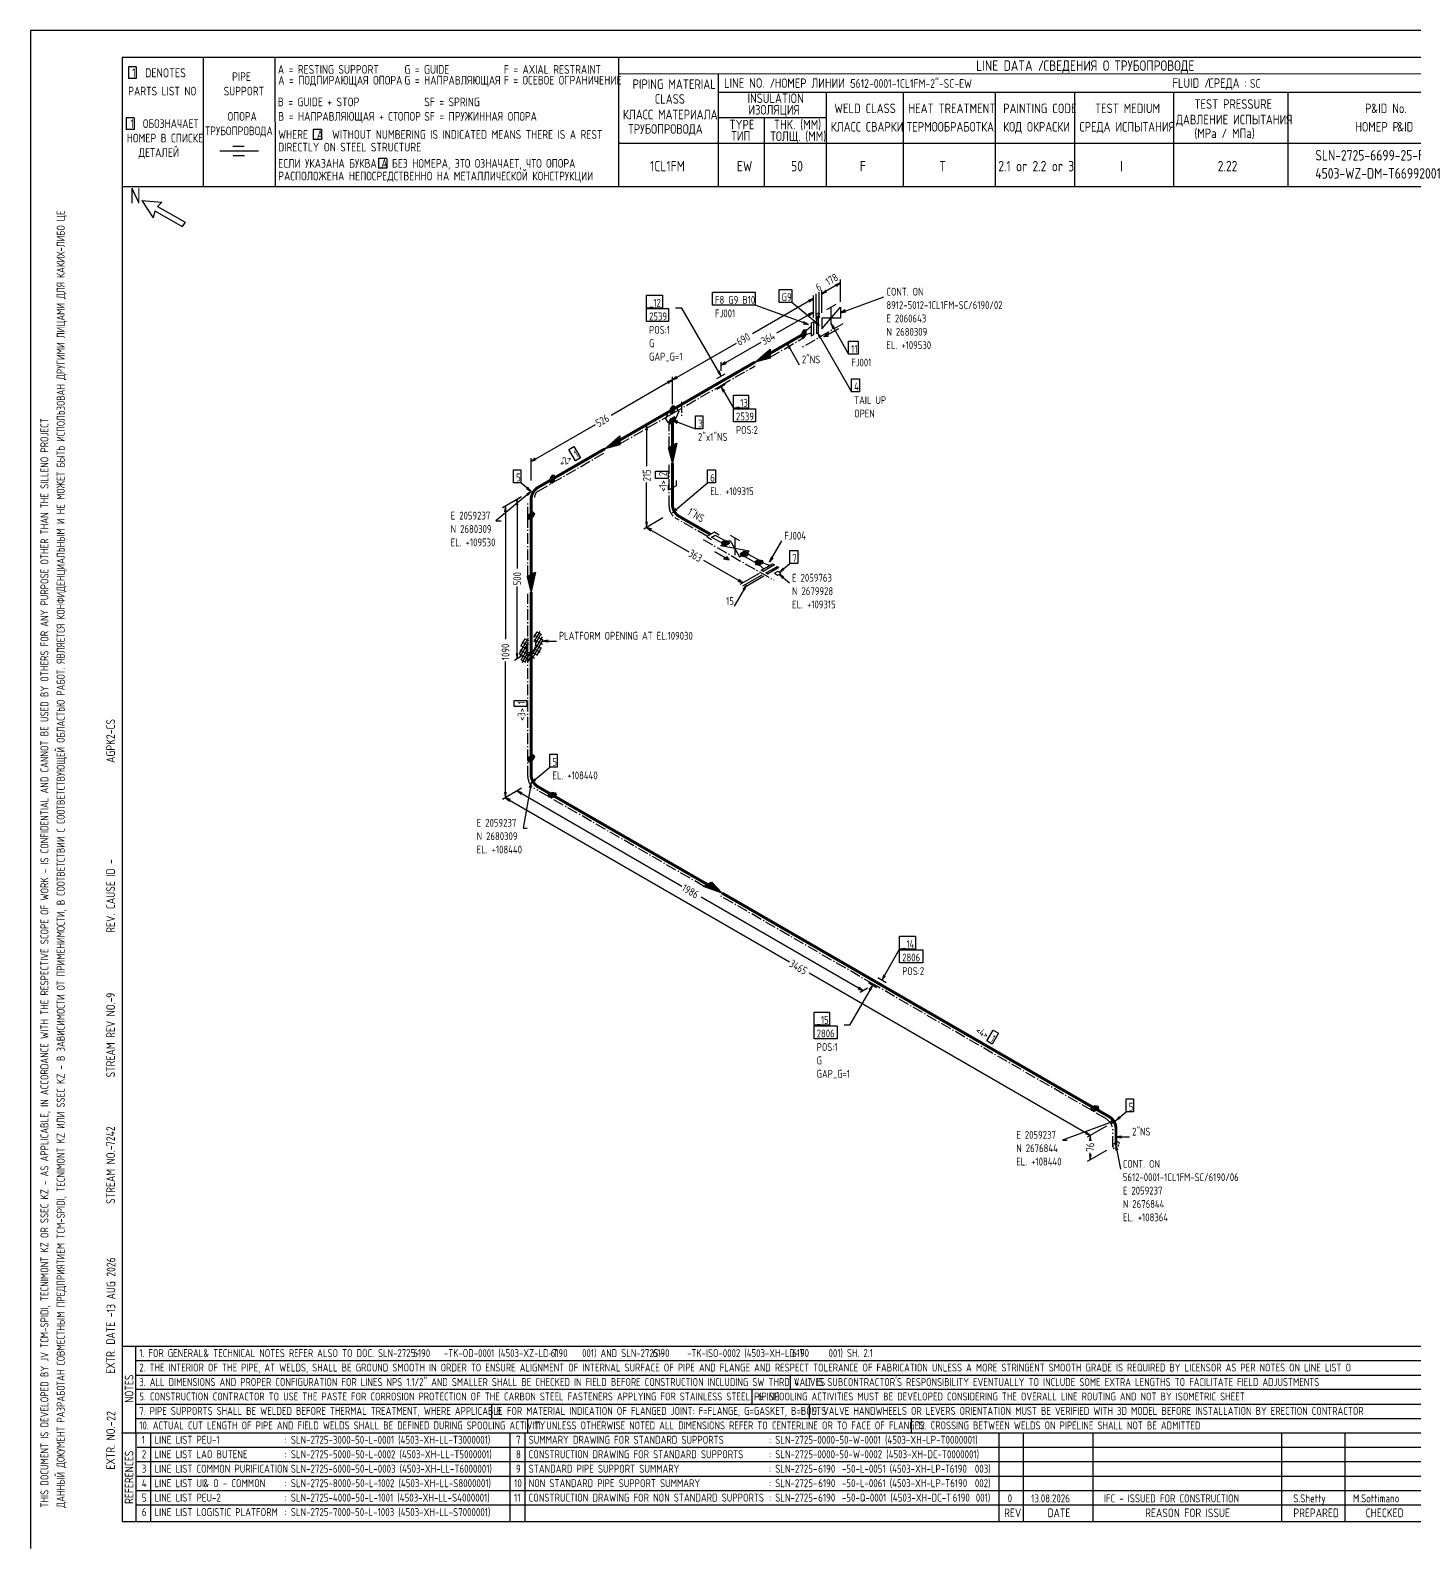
# Model space of a CAD drawing. Extents: x -1005 to 594, y -998 to 420.
# Drawn here: x 0 to 382.9, y 0 to 420 of the extents above; entities that cross this region are included whole.
import ezdxf

# ---------------------------------------------------------------- set-up
doc = ezdxf.new("R2010")
doc.units = 0
doc.linetypes.add('GT100', pattern=[0.8, 0.533333, -0.266667])
doc.linetypes.add('GT111', pattern=[4.5, 3, -0.6, 0.3, -0.6])
doc.styles.add('TTFN17', font='GOST type A')

msp = doc.modelspace()

# ---------------------------------------------------------------- linework, layer by layer
at = {"layer": 'GT_1', "flags": 128}
for points in [[(0, 420), (0, 0)], [(594, 420), (0, 420)], [(589.1, 412.5), (25.4, 412.5)], [(25.4, 412.5), (25.4, 7.5)], [(47.8, 412.5), (47.8, 376.7)], [(67.6, 412.5), (67.7, 376.7)], [(162.7, 412.5), (162.7, 376.7)], [(29.3, 409.9), (27.1, 409.9)], [(27.1, 409.9), (27.1, 406.7)], [(29.3, 409.9), (29.3, 406.7)], [(589.1, 408), (162.7, 407.9)], [(190.3, 407.8), (190.3, 376.7)], [(29.3, 406.7), (27.1, 406.7)], [(190.3, 402.9), (402.7, 402.9)], [(220.1, 402.9), (220.1, 376.7)], [(241.4, 402.9), (241.4, 376.8)], [(266.9, 402.9), (266.9, 376.7)], [(288.8, 402.9), (288.8, 376.7)], [(316.2, 402.9), (316.2, 376.7)], [(347.8, 402.9), (347.8, 376.8)], [(28.7, 395.8), (26.5, 395.8)], [(26.5, 395.8), (26.5, 392.6)], [(28.7, 395.8), (28.7, 392.6)], [(219.9, 395.8), (190.3, 395.8)], [(203, 395.8), (203, 376.7)], [(28.7, 392.6), (26.5, 392.6)], [(80.5, 392.6), (78.2, 392.6)], [(78.2, 392.6), (78.2, 389.8)], [(80.5, 392.6), (80.5, 389.8)], [(63.1, 386.6), (52.4, 386.6)], [(59.1, 387.9), (56, 387.9)], [(80.5, 389.8), (78.2, 389.8)], [(230.2, 388.7), (162.7, 388.7)], [(402.7, 388.7), (226.9, 388.7)], [(59.2, 385.3), (56.1, 385.3)], [(98.6, 384.6), (96.3, 384.6)], [(96.3, 384.6), (96.3, 381.9)], [(98.6, 384.6), (98.6, 381.9)], [(98.6, 381.9), (96.3, 381.9)], [(402.7, 376.7), (25.4, 376.7)], [(30.8, 372.9), (34, 368.1)], [(30.8, 372.9), (36.4, 372.5)], [(34.4, 370.1), (34, 368.1)], [(34.4, 370.1), (42, 365.7)], [(36.4, 372.5), (35.2, 371.3)], [(35.2, 371.3), (42.8, 366.9)], [(42.8, 366.9), (42, 365.7)], [(224.1, 350.15), (219.9, 347.75)], [(222.975, 349.175), (224.1, 350.15), (222.675, 349.625)], [(224.1, 344.9), (224.1, 351.05)], [(170.475, 346.775), (174.825, 346.775), (174.825, 343.175), (170.475, 343.175), (170.475, 346.775)], [(188.7, 347.6), (200.475, 347.6), (200.475, 344), (188.7, 344), (188.7, 347.6)], [(216.6, 345.8), (199.725, 336.05)], [(207.15, 348.35), (210.675, 348.35), (210.675, 344.75), (207.15, 344.75), (207.15, 348.35)], [(218.175, 338.45), (210.675, 344.75)], [(215.475, 344.825), (216.6, 345.8), (215.175, 345.275)], [(216.6, 340.55), (216.6, 346.7)], [(217.35, 341), (217.35, 347.15)], [(218.175, 341.45), (218.175, 347.6)], [(220.05, 348.125), (218.925, 347.15), (220.35, 347.675)], [(218.925, 341.9), (218.925, 348.05)], [(218.925, 347.15), (219.9, 347.75)], [(224.1, 341.9), (236.1, 346.25)], [(170.475, 343.025), (176.55, 343.025), (176.55, 339.425), (170.475, 339.425), (170.475, 343.025)], [(191.1, 324.35), (180.225, 343.175), (178.425, 343.175)], [(215.25, 338.6), (200.475, 344)], [(216.6, 342.05), (206.4, 336.2)], [(215.475, 341.075), (216.6, 342.05), (215.175, 341.525)], [(216.6, 340.55), (216.6, 342.95)], [(217.8, 340.925), (217.5, 340.85), (217.35, 340.85), (217.35, 341.075), (217.35, 341.3), (217.5, 341.525), (217.8, 341.675), (218.025, 341.825), (218.175, 341.75), (218.175, 341.525), (218.175, 341.375), (218.025, 341.15), (217.8, 340.925)], [(217.8, 340.175), (217.5, 340.025), (217.5, 336.125), (218.025, 336.425), (218.025, 340.325), (217.8, 340.175), (217.5, 340.1), (217.35, 340.1), (217.35, 340.325), (217.35, 340.475), (217.5, 340.7), (217.8, 340.925), (218.025, 341), (218.175, 340.925), (218.175, 340.85), (218.175, 340.55), (218.025, 340.4), (217.8, 340.175), (217.8, 340.925)], [(217.35, 340.1), (218.175, 340.925)], [(218.175, 340.85), (217.35, 340.325)], [(217.35, 340.475), (218.175, 340.55)], [(218.025, 341), (217.5, 340.1)], [(218.025, 340.4), (217.5, 340.7)], [(224.1, 341.9), (224.1, 340.4), (218.925, 340.4), (218.925, 337.4), (224.1, 343.4), (224.1, 341.9)], [(222.825, 344.15), (220.2, 342.65)], [(221.475, 338.6), (221.475, 343.4)], [(225.375, 342.65), (224.1, 341.9), (225.6, 342.125)], [(213.375, 335.075), (213.975, 334.925), (214.575, 335.75), (214.575, 337.025), (213.975, 337.175), (213.375, 336.35), (213.375, 335.075)], [(213.375, 336.2), (214.575, 336.2)], [(213.375, 336), (214.575, 336)], [(213.411, 336.4), (214.575, 336.4)], [(213.557, 336.6), (214.575, 336.6)], [(213.702, 336.8), (214.575, 336.8)], [(213.75, 338.825), (215.25, 338.6), (213.975, 339.35)], [(213.848, 337), (214.575, 337)], [(216.075, 336.275), (213.975, 335.675), (213.975, 336.425), (216.075, 338.3)], [(216.6, 337.55), (216.6, 335.75), (216.075, 335.45), (216.075, 339.05), (216.6, 339.35), (216.6, 337.55)], [(216.9, 339.2), (218.175, 338.45), (217.2, 339.575)], [(218.775, 335.15), (217.8, 336.275), (218.325, 334.85)], [(217.8, 336.275), (227.175, 320)], [(223.5, 337.475), (219.525, 335.225), (220.575, 336.35), (220.575, 335.3), (219.525, 335.225), (223.5, 337.475)], [(222.45, 337.775), (221.475, 338.9), (222, 337.475)], [(221.475, 338.9), (226.35, 330.425)], [(177.6, 323.3), (195.3, 333.5)], [(191.1, 327.35), (202.125, 333.725)], [(204.6, 330.65), (204.6, 329.3), (200.475, 328.25), (204.6, 331.85), (204.6, 329.45), (200.85, 328.475), (204.6, 331.775), (204.6, 329.675), (201.3, 328.7), (204.6, 331.55), (204.6, 329.825), (201.675, 329), (204.6, 331.4), (204.6, 329.975), (202.05, 329.15), (204.6, 331.25), (204.6, 330.125), (202.5, 329.45), (204.6, 331.1), (204.6, 330.35), (202.8, 329.6), (204.6, 330.875), (204.6, 330.5), (203.25, 329.9), (204.6, 330.725), (204.6, 330.65), (200.475, 328.25)], [(210.3, 332.225), (209.325, 333.35), (209.85, 331.925)], [(209.325, 333.35), (212.7, 327.5)], [(213.375, 335.8), (214.575, 335.8)], [(213.375, 335.6), (214.466, 335.6)], [(213.375, 335.4), (214.32, 335.4)], [(213.375, 335.2), (214.175, 335.2)], [(226.35, 334.025), (228.975, 334.025), (228.975, 330.425), (226.35, 330.425), (226.35, 334.025)], [(192.225, 328.325), (191.1, 327.35), (192.525, 327.875)], [(191.1, 325.85), (191.1, 328.25)], [(178.725, 324.275), (177.6, 323.3), (179.025, 323.825)], [(177.6, 318.05), (177.6, 324.2)], [(177.6, 316.55), (177.6, 324.2)], [(189.9, 323.675), (192.225, 325.025)], [(189.9, 323.675), (192.225, 325.025)], [(190.125, 325.475), (191.1, 324.35), (190.575, 325.775)], [(227.175, 323.6), (229.35, 323.6), (229.35, 320), (227.175, 320), (227.175, 323.6)], [(177.6, 323.3), (160.65, 313.475)], [(176.475, 322.325), (177.6, 323.3), (176.175, 322.775)], [(192.225, 322.025), (189.9, 320.675)], [(192.225, 322.025), (189.9, 320.675)], [(192.075, 320.225), (191.1, 321.35), (191.625, 319.925)], [(191.1, 321.35), (194.475, 315.5)], [(177.6, 315.05), (178.575, 315.65), (179.4, 314.6), (178.575, 312.725), (176.475, 311.45), (175.8, 312.5), (176.475, 314.45), (177.6, 315.05)], [(177, 314.075), (177.6, 313.925), (178.2, 314.75), (178.2, 316.025), (177.6, 316.175), (177, 315.35), (177, 314.075)], [(177, 315.2), (178.2, 315.2)], [(177, 315), (178.2, 315)], [(177.036, 315.4), (178.2, 315.4)], [(177.182, 315.6), (178.2, 315.6)], [(177.327, 315.8), (178.2, 315.8)], [(177.473, 316), (178.2, 316)], [(194.475, 319.1), (198.675, 319.1), (198.675, 315.5), (194.475, 315.5), (194.475, 319.1)], [(194.475, 315.35), (200.55, 315.35), (200.55, 311.75), (194.475, 311.75), (194.475, 315.35)], [(138.525, 300.725), (156.3, 311)], [(174.975, 313.55), (169.65, 310.475)], [(170.7, 309.425), (170.475, 310.925), (170.25, 309.425)], [(170.475, 310.925), (170.475, 299.45)], [(178.2, 311.825), (178.575, 312.65), (178.2, 313.1), (177, 312.425), (176.625, 311.6), (177, 311.15), (178.2, 311.825)], [(176.625, 311.6), (177.8, 311.6)], [(176.716, 311.8), (178.156, 311.8)], [(176.792, 311.4), (177.444, 311.4)], [(176.807, 312), (178.28, 312)], [(176.898, 312.2), (178.37, 312.2)], [(176.989, 312.4), (178.461, 312.4)], [(177, 314.8), (178.2, 314.8)], [(177, 314.6), (178.091, 314.6)], [(177, 314.4), (177.945, 314.4)], [(177, 314.2), (177.8, 314.2)], [(177.311, 312.6), (178.552, 312.6)], [(179.1, 311.9), (177.6, 312.125), (178.875, 311.375)], [(177.6, 312.125), (183.975, 309.8)], [(177.667, 312.8), (178.45, 312.8)], [(183.975, 313.4), (186, 313.4), (186, 309.8), (183.975, 309.8), (183.975, 313.4)], [(163.05, 306.65), (163.05, 305.3), (158.925, 304.25), (163.05, 307.85), (163.05, 305.45), (159.3, 304.475), (163.05, 307.775), (163.05, 305.675), (159.75, 304.7), (163.05, 307.55), (163.05, 305.825), (160.125, 305), (163.05, 307.4), (163.05, 305.975), (160.5, 305.15), (163.05, 307.25), (163.05, 306.125), (160.95, 305.45), (163.05, 307.1), (163.05, 306.35), (161.25, 305.6), (163.05, 306.875), (163.05, 306.5), (161.7, 305.9), (163.05, 306.725), (163.05, 306.65), (158.925, 304.25)], [(148.95, 304.025), (150.375, 304.85), (152.175, 301.775), (150.75, 300.95), (148.95, 304.025)], [(177.6, 305.15), (178.8, 305.825), (177.6, 300.35), (176.55, 304.55), (178.65, 305.75), (177.6, 300.8), (176.625, 304.625), (178.5, 305.675), (177.6, 301.325), (176.775, 304.7), (178.35, 305.6), (177.6, 301.775), (176.925, 304.775), (178.2, 305.45), (177.6, 302.225), (177.075, 304.85), (178.05, 305.375), (177.6, 302.675), (177.225, 304.925), (177.9, 305.3), (177.6, 303.125), (177.375, 305), (177.75, 305.225), (177.6, 303.575), (177.525, 305.075), (177.6, 305.15), (177.6, 300.35)], [(133.65, 298.475), (135.675, 298.475), (135.675, 294.875), (133.65, 294.875), (133.65, 298.475)], [(139.65, 301.7), (138.525, 300.725), (139.95, 301.25)], [(138.525, 295.475), (138.525, 301.625)], [(187.35, 298.4), (189.525, 298.4), (189.525, 294.8), (187.35, 294.8), (187.35, 298.4)], [(138.525, 292.475), (135.675, 294.875)], [(143.775, 294.875), (144.375, 294.725), (144.975, 295.55), (144.975, 296.825), (144.375, 296.975), (143.775, 296.15), (143.775, 294.875)], [(143.775, 296), (144.975, 296)], [(143.775, 295.8), (144.975, 295.8)], [(143.775, 295.6), (144.975, 295.6)], [(143.775, 295.4), (144.866, 295.4)], [(143.775, 295.2), (144.72, 295.2)], [(143.775, 295), (144.575, 295)], [(143.811, 296.2), (144.975, 296.2)], [(143.957, 296.4), (144.975, 296.4)], [(144.102, 296.6), (144.975, 296.6)], [(144.248, 296.8), (144.975, 296.8)], [(170.475, 282.5), (170.475, 294.95)], [(172.875, 296), (172.875, 298.1), (176.4, 298.1), (176.4, 296), (172.875, 296)], [(178.65, 295.475), (178.65, 293.975), (176.55, 292.775), (176.55, 294.275)], [(177.6, 286.625), (187.35, 294.8)], [(138.525, 292.475), (128.775, 284.3), (130.2, 284.3)], [(135.9, 290.975), (130.575, 287.9)], [(135.9, 290.975), (133.875, 289.775)], [(134.85, 288.725), (134.625, 290.225), (134.4, 288.725)], [(134.625, 290.225), (134.625, 271.175)], [(137.25, 293.225), (138.525, 292.475), (137.55, 293.6)], [(137.55, 291.35), (138.525, 292.475), (137.25, 291.725)], [(131.625, 286.85), (131.4, 288.35), (131.175, 286.85)], [(131.4, 288.35), (131.4, 251.6)], [(139.125, 285.425), (139.5, 286.25), (139.125, 286.7), (137.925, 286.025), (137.55, 285.2), (137.925, 284.75), (139.125, 285.425)], [(137.732, 285.6), (139.205, 285.6)], [(137.823, 285.8), (139.295, 285.8)], [(137.914, 286), (139.386, 286)], [(138.236, 286.2), (139.477, 286.2)], [(138.592, 286.4), (139.375, 286.4)], [(178.575, 287.75), (177.6, 286.625), (178.875, 287.375)], [(137.55, 285.2), (138.725, 285.2)], [(137.641, 285.4), (139.081, 285.4)], [(137.717, 285), (138.369, 285)], [(174.975, 285.125), (169.65, 282.05)], [(174.975, 285.125), (169.65, 282.05)], [(170.25, 284), (170.475, 282.5), (170.7, 284)], [(171.9, 281.975), (170.475, 282.5), (171.6, 281.525)], [(170.475, 282.5), (182.1, 275.75)], [(190.5, 280.4), (189.225, 281.15), (187.125, 279.95), (188.4, 279.2)], [(188.925, 280.1), (189.45, 280.4), (192.075, 278.9), (191.025, 278.3), (188.4, 279.8), (188.925, 280.1)], [(192.3, 278.15), (193.575, 278.9), (196.2, 274.4), (198.825, 275.9), (191.025, 277.4), (192.3, 278.15)], [(193.425, 278.15), (193.275, 278.675), (192.3, 278.825), (191.175, 278.15), (191.325, 277.625), (192.3, 277.475), (193.425, 278.15)], [(191.218, 278), (193.175, 278)], [(191.258, 278.2), (193.411, 278.2)], [(191.275, 277.8), (192.842, 277.8)], [(191.488, 277.6), (192.508, 277.6)], [(191.592, 278.4), (193.354, 278.4)], [(191.925, 278.6), (193.296, 278.6)], [(193.575, 280.4), (196.2, 278.9)], [(194.925, 274.85), (194.925, 279.65)], [(204.45, 272.9), (207.825, 278.75)], [(197.1, 267.125), (186.3, 273.35)], [(189.375, 275.75), (193.275, 273.5), (192.75, 274.325), (191.775, 273.8), (193.275, 273.5), (189.375, 275.75)], [(198.6, 275.15), (198.45, 275.675), (197.475, 275.825), (196.35, 275.15), (196.5, 274.625), (197.475, 274.475), (198.6, 275.15)], [(196.393, 275), (198.35, 275)], [(196.433, 275.2), (198.586, 275.2)], [(196.45, 274.8), (198.017, 274.8)], [(196.663, 274.6), (197.683, 274.6)], [(196.767, 275.4), (198.529, 275.4)], [(197.1, 275.6), (198.471, 275.6)], [(198.225, 274.7), (198.75, 275), (201.375, 273.5), (200.325, 272.9), (197.7, 274.4), (198.225, 274.7)], [(202.725, 272.75), (202.575, 273.275), (201.6, 273.425), (200.475, 272.75), (200.625, 272.225), (201.6, 272.075), (202.725, 272.75)], [(200.892, 273), (202.654, 273)], [(201.225, 273.2), (202.596, 273.2)], [(204.975, 274.325), (204.45, 272.9), (205.425, 274.025)], [(210.075, 276.125), (212.25, 276.125), (212.25, 272.525), (210.075, 272.525), (210.075, 276.125)], [(138.525, 269.45), (139.725, 270.125), (138.525, 264.65), (137.475, 268.85), (139.575, 270.05), (138.525, 265.1), (137.55, 268.925), (139.425, 269.975), (138.525, 265.625), (137.7, 269), (139.275, 269.9), (138.525, 266.075), (137.85, 269.075), (139.125, 269.75), (138.525, 266.525), (138, 269.15), (138.975, 269.675), (138.525, 266.975), (138.15, 269.225), (138.825, 269.6), (138.525, 267.425), (138.3, 269.3), (138.675, 269.525), (138.525, 267.875), (138.45, 269.375), (138.525, 269.45), (138.525, 264.65)], [(201.6, 269.75), (196.275, 266.675)], [(202.35, 269.3), (197.025, 266.225)], [(202.875, 269), (197.55, 265.925)], [(200.518, 272.6), (202.475, 272.6)], [(200.558, 272.8), (202.711, 272.8)], [(200.575, 272.4), (202.142, 272.4)], [(200.788, 272.2), (201.808, 272.2)], [(204.525, 272), (201.9, 272.9), (201.225, 272.525), (202.8, 271.025)], [(203.7, 271.55), (205.275, 272.45), (205.8, 272.15), (202.725, 270.35), (202.125, 270.65), (203.7, 271.55)], [(204.975, 270.8), (206.55, 271.7), (207.075, 271.4), (203.925, 269.6), (203.4, 269.9), (204.975, 270.8)], [(206.775, 270.35), (205.8, 269.825), (206.7, 269.3), (207.675, 269.825), (206.775, 270.35)], [(208.425, 268.775), (207.15, 269.525), (208.125, 268.4)], [(207.15, 269.525), (210, 267.125)], [(207.225, 270.125), (210.075, 272.525)], [(208.2, 271.25), (207.225, 270.125), (208.5, 270.875)], [(134.625, 246.125), (134.625, 266.15)], [(198.075, 266.525), (194.7, 260.675)], [(195.675, 267.65), (197.1, 267.125), (195.975, 268.1)], [(197.55, 265.1), (198.075, 266.525), (197.1, 265.4)], [(137.625, 245.3), (141.675, 252.275)], [(139.275, 252.05), (140.175, 253.625)], [(139.275, 252.8), (141.75, 251.375)], [(139.425, 251), (141, 253.7)], [(139.8, 250.475), (141.225, 252.95)], [(140.1, 253.625), (141.375, 252.875)], [(135.3, 247.625), (137.775, 251.9)], [(135.375, 246.575), (137.775, 250.625)], [(135.375, 248.675), (139.425, 246.35)], [(135.675, 249.65), (136.875, 251.75)], [(135.75, 249.725), (137.25, 248.9)], [(135.75, 245.9), (137.25, 248.45)], [(136.05, 250.85), (137.625, 249.95)], [(136.05, 245.15), (137.625, 247.85)], [(136.875, 251.675), (137.775, 251.225)], [(139.275, 251.075), (139.275, 251.075), (139.575, 250.925), (139.725, 250.55), (139.725, 250.1), (139.725, 249.65), (139.575, 249.2), (139.275, 248.6), (138.9, 248.225), (138.525, 247.925), (138.075, 247.775), (137.775, 247.775), (137.4, 248), (137.325, 248.3), (137.25, 248.675), (137.25, 249.125), (137.4, 249.65), (137.775, 250.25)], [(138.525, 245.675), (141.75, 251.3)], [(138.675, 248), (140.175, 247.25)], [(139.275, 251.525), (141.675, 250.175)], [(139.425, 248.9), (141, 248)], [(139.8, 250.025), (141.225, 249.125)], [(140.1, 247.025), (141.375, 249.275)], [(143.25, 251.3), (141.75, 251.075), (143.25, 250.85)], [(141.75, 251.075), (145.5, 251.075)], [(131.4, 207.725), (131.4, 245.45)], [(135.9, 246.875), (133.875, 245.675)], [(134.4, 247.625), (134.625, 246.125), (134.85, 247.625)], [(135.3, 247.55), (138.45, 245.675)], [(135.675, 245.975), (136.95, 245.225)], [(136.875, 245.3), (138.3, 247.775)], [(133.8, 232.925), (133.8, 234.575), (137.325, 234.575), (137.325, 232.925), (133.8, 232.925)], [(139.125, 218.3), (139.5, 219.125), (139.125, 219.575), (137.925, 218.9), (137.55, 218.075), (137.925, 217.625), (139.125, 218.3)], [(137.698, 218.4), (139.17, 218.4)], [(137.789, 218.6), (139.261, 218.6)], [(137.88, 218.8), (139.352, 218.8)], [(138.103, 219), (139.443, 219)], [(138.458, 219.2), (139.438, 219.2)], [(143.7, 219.8), (145.725, 219.8), (145.725, 216.2), (143.7, 216.2), (143.7, 219.8)], [(137.607, 218.2), (138.947, 218.2)], [(137.613, 218), (138.592, 218)], [(138.525, 211.85), (143.7, 216.2)], [(135.9, 210.35), (130.575, 207.275)], [(135.9, 210.35), (130.575, 207.275)], [(135.9, 210.35), (133.875, 209.15)], [(138.525, 211.85), (136.275, 199.325), (137.4, 199.325)], [(138.525, 210.35), (138.525, 211.85), (138, 210.425)], [(139.5, 212.975), (138.525, 211.85), (139.8, 212.6)], [(131.175, 209.225), (131.4, 207.725), (131.625, 209.225)], [(132.825, 207.2), (131.4, 207.725), (132.525, 206.75)], [(131.4, 207.725), (210, 162.35)], [(136.05, 209.075), (134.625, 209.6), (135.75, 208.625)], [(134.625, 209.6), (180.225, 183.275)], [(145.5, 208.475), (145.35, 209), (144.375, 209.15), (143.25, 208.475), (143.4, 207.95), (144.375, 207.8), (145.5, 208.475)], [(143.271, 208.4), (145.375, 208.4)], [(143.329, 208.2), (145.042, 208.2)], [(143.386, 208), (144.708, 208)], [(143.458, 208.6), (145.464, 208.6)], [(143.792, 208.8), (145.407, 208.8)], [(144.125, 209), (145.35, 209)], [(187.275, 183.725), (188.475, 184.4), (191.4, 181.325), (186.225, 183.125), (188.325, 184.325), (191.025, 181.55), (186.3, 183.2), (188.175, 184.25), (190.575, 181.775), (186.45, 183.275), (188.025, 184.175), (190.2, 182.075), (186.6, 183.35), (187.875, 184.025), (189.825, 182.225), (186.75, 183.425), (187.725, 183.95), (189.375, 182.525), (186.9, 183.5), (187.575, 183.875), (189.075, 182.675), (187.05, 183.575), (187.425, 183.8), (188.625, 182.975), (187.2, 183.65), (187.275, 183.725), (191.4, 181.325)], [(230.325, 154.325), (185.55, 180.2)], [(240.45, 169.4), (244.8, 169.4), (244.8, 165.8), (240.45, 165.8), (240.45, 169.4)], [(235.575, 157.325), (240.45, 165.8)], [(240.45, 165.65), (246.825, 165.65), (246.825, 162.05), (240.45, 162.05), (240.45, 165.65)], [(293.175, 114.275), (215.4, 159.2)], [(232.95, 155.825), (226.575, 144.8), (225.075, 144.8)], [(234.075, 155.15), (231.825, 156.5)], [(234.075, 155.15), (231.825, 156.5)], [(232.425, 154.4), (232.95, 155.825), (231.975, 154.7)], [(234.45, 158), (236.7, 156.65)], [(234.45, 158), (236.7, 156.65)], [(236.1, 158.75), (235.575, 157.325), (236.55, 158.45)], [(228.9, 154.85), (230.325, 154.325), (229.2, 155.3)], [(231.6, 155.075), (229.575, 153.875)], [(216.825, 148.4), (221.025, 148.4), (221.025, 144.8), (216.825, 144.8), (216.825, 148.4)], [(216.825, 144.65), (223.2, 144.65), (223.2, 141.05), (216.825, 141.05), (216.825, 144.65)], [(266.325, 143.45), (267.825, 142.625), (266.025, 139.55), (264.6, 140.45), (266.325, 143.45)], [(295.575, 121.775), (295.425, 122.3), (294.45, 122.45), (293.325, 121.775), (293.475, 121.25), (294.45, 121.1), (295.575, 121.775)], [(293.7, 122), (295.511, 122)], [(294.033, 122.2), (295.454, 122.2)], [(303.15, 124.4), (305.175, 124.4), (305.175, 120.8), (303.15, 120.8), (303.15, 124.4)], [(300.3, 118.4), (285.525, 113), (286.8, 113)], [(293.367, 121.8), (295.568, 121.8)], [(293.375, 121.6), (295.283, 121.6)], [(293.432, 121.4), (294.95, 121.4)], [(293.8, 121.2), (294.617, 121.2)], [(299.025, 117.65), (300.3, 118.4), (298.8, 118.175)], [(300.3, 118.4), (303.15, 120.8)], [(301.275, 119.525), (300.3, 118.4), (301.575, 119.15)], [(291.75, 114.8), (293.175, 114.275), (292.05, 115.25)], [(297.675, 116.9), (292.35, 113.825)], [(297.675, 116.9), (292.35, 113.825)], [(293.4, 112.775), (293.175, 114.275), (292.95, 112.775)], [(293.175, 114.275), (293.175, 113.3)], [(301.8, 114.125), (300.3, 113.9), (301.8, 113.675)], [(300.3, 113.9), (304.05, 113.9)], [(297.675, 110.15), (292.35, 107.075)], [(293.175, 107.525), (293.175, 109.475)], [(300.825, 110.225), (300.3, 111.65), (300.3, 110.15)], [(300.3, 111.65), (301.5, 104.975)], [(292.95, 109.025), (293.175, 107.525), (293.4, 109.025)], [(25.3, 56), (402.7, 56)], [(29.1, 56), (29.2, 7.5)], [(29.1, 52), (402.7, 52)], [(29.1, 48), (402.7, 48)], [(210.2, 48), (210.2, 44)], [(402.7, 44), (29.1, 44)], [(199.6, 44), (199.6, 40)], [(29.2, 40), (402.7, 40)], [(127.6, 40), (127.6, 36)], [(215.4, 40), (215.4, 36)], [(29.1, 36), (402.7, 36)], [(137.5, 36), (137.5, 32)], [(243.6, 36), (243.6, 32)], [(25.2, 32), (402.7, 32)], [(33.2, 32), (33.2, 7.6)], [(132.6, 32), (132.6, 7.6)], [(136.8, 32), (136.8, 7.6)], [(267.9, 32), (267.9, 7.5)], [(274.6, 32), (274.6, 7.5)], [(293.9, 32), (293.9, 7.5)], [(346.1, 32), (346.1, 7.5)], [(363.6, 32), (363.6, 7.5)], [(402.7, 28), (29.5, 28)], [(402.7, 24), (29.1, 24)], [(402.7, 20), (29.1, 20)], [(402.7, 16), (29.1, 16)], [(402.7, 12), (29.2, 12)], [(25.4, 7.5), (589.1, 7.5)], [(0, 0), (0, 0)]]:
    msp.add_lwpolyline(points, dxfattribs=at)
at = {"layer": 'GT_1', "const_width": 0.8, "flags": 128}
for points in [[(213.975, 336.05), (204.6, 330.65)], [(200.475, 328.25), (191.1, 322.85)], [(191.1, 322.85), (177.6, 315.05)], [(177.6, 315.05), (163.05, 306.65)], [(177.6, 312.125), (177.6, 305.15)], [(158.925, 304.25), (144.375, 295.85)], [(177.6, 300.35), (177.6, 293.375)], [(144.375, 295.85), (140.475, 293.6)], [(138.525, 290.225), (138.525, 285.725)], [(177.6, 293.375), (177.6, 288.875)], [(138.525, 285.725), (138.525, 269.45)], [(179.55, 285.5), (188.175, 280.55)], [(138.525, 264.65), (138.525, 248.375)], [(138.525, 248.375), (138.525, 218.6)], [(138.525, 218.6), (138.525, 214.1)], [(140.475, 210.725), (144.375, 208.475)], [(144.375, 208.475), (187.275, 183.725)], [(191.4, 181.325), (234.225, 156.575)], [(234.225, 156.575), (294.45, 121.775)], [(294.45, 121.775), (298.35, 119.525)], [(300.3, 116.15), (300.3, 111.65)]]:
    msp.add_lwpolyline(points, dxfattribs=at)
at = {"layer": 'GT_1', "linetype": 'GT111', "flags": 128}
for points in [[(224.775, 338.825), (213.3, 332.225)], [(204.6, 329.6), (213.975, 335)], [(191.1, 321.8), (200.475, 327.2)], [(177.6, 314), (191.1, 321.8)], [(180.075, 317.225), (180.075, 312.8)], [(163.05, 305.6), (177.6, 314)], [(176.7, 304.625), (176.7, 311.6)], [(144.375, 294.8), (158.925, 303.2)], [(176.7, 292.85), (176.7, 299.825)], [(140.475, 292.55), (144.375, 294.8)], [(176.7, 288.35), (176.7, 292.85)], [(137.625, 285.2), (137.625, 289.7)], [(137.625, 268.925), (137.625, 285.2)], [(187.275, 280.025), (178.65, 284.975)], [(186.075, 279.2), (205.575, 267.95)], [(137.625, 247.85), (137.625, 264.125)], [(137.625, 218.075), (137.625, 247.85)], [(137.625, 213.575), (137.625, 218.075)], [(143.475, 207.95), (139.575, 210.2)], [(186.375, 183.2), (143.475, 207.95)], [(233.325, 156.05), (190.5, 180.8)], [(293.55, 121.25), (233.325, 156.05)], [(297.45, 119), (293.55, 121.25)], [(299.4, 111.125), (299.4, 115.625)]]:
    msp.add_lwpolyline(points, dxfattribs=at)
at = {"layer": 'GT_1', "const_width": 0.8, "flags": 128}
for points in [[(140.475, 293.6, 0.267786), (138.525, 290.225)], [(177.6, 288.875, 0.268126), (179.55, 285.5)], [(138.525, 214.1, 0.268126), (140.475, 210.725)], [(298.35, 119.525, -0.267786), (300.3, 116.15)]]:
    msp.add_lwpolyline(points, format="xyb", dxfattribs=at)
at = {"layer": 'GT_1', "linetype": 'GT111', "flags": 128}
for points in [[(140.475, 292.55, 0.267635), (139.434, 290.75)], [(176.691, 288.35, 0.268126), (178.641, 284.975)], [(137.616, 213.575, 0.268126), (139.566, 210.2)], [(297.441, 119, -0.267786), (299.391, 115.625)]]:
    msp.add_lwpolyline(points, format="xyb", dxfattribs=at)
at = {"layer": 'GT_1', "linetype": 'GT100', "flags": 128}
msp.add_lwpolyline([(300.9, 111.35), (301.275, 112.175), (300.9, 112.625), (299.7, 111.95), (299.325, 111.125), (299.7, 110.675), (300.9, 111.35)], dxfattribs=at)

# ---------------------------------------------------------------- texts
at = {"layer": 'GT_1', "style": 'TTFN17'}
for s, height, p in [('LINE DATA /', 2.8875, (261.633, 408.8)), ('СВЕДЕНИЯ О ТРУБОПРОВОДЕ', 2.8875, (280.233, 408.8)), (' 1  DENOTES', 2.5025, (26.875, 407)), (' PIPE', 2.4062, (54.561, 406)), ('A = RESTING SUPPORT', 2.40625, (68.461, 408)), ('A = ПОДПИРАЮЩАЯ ОПОРА', 2.40625, (68.561, 405)), ('G = GUIDE', 2.4062, (103.461, 408)), ('G = НАПРАВЛЯЮЩАЯ', 2.40625, (103.461, 405)), ('F = AXIAL RESTRAINT', 2.40625, (130.961, 408)), ('F = ОСЕВОЕ ОГРАНИЧЕНИЕ', 2.40625, (130.961, 405)), ('PARTS LIST NO', 2.40625, (27.061, 402)), ('SUPPORT', 2.4062, (53.461, 402)), ('PIPING MATERIAL', 2.64687, (166.597, 403.8)), ('LINE NO. /', 2.6469, (191.897, 404.1)), ('НОМЕР ЛИНИИ :', 2.59875, (205.89, 404.1)), ('5612-0001-1CL1FM-2"-SC-EW', 2.40625, (226.861, 404.1)), ('FLUID /', 2.6469, (315.897, 404.1)), ('СРЕДА :', 2.6469, (325.897, 404.1)), ('SC', 2.4062, (337.361, 404.1)), ('B = GUIDE + STOP', 2.40625, (68.461, 399)), ('SF = SPRING', 2.40625, (108.961, 399)), ('CLASS', 2.6469, (172.697, 399.7)), ('INSULATION', 2.6469, (198.397, 399.9)), ('ИЗОЛЯЦИЯ', 2.6469, (198.597, 396.7)), ('WELD CLASS', 2.6469, (222.397, 397.1)), ('HEAT TREATMENT', 2.64687, (242.897, 397.1)), ('PAINTING CODE', 2.64687, (269.097, 397.1)), ('TEST MEDIUM', 2.64687, (294.497, 397.1)), ('TEST PRESSURE', 2.64687, (321.997, 398.3)), ('P', 2.647, (369.197, 397.1)), ('&ID No.', 2.6469, (370.908, 397.1)), (' 1  ОБОЗНАЧАЕТ', 2.40625, (26.461, 393)), ('ОПОРА', 2.4062, (54.561, 395)), ('B = НАПРАВЛЯЮЩАЯ + СТОПОР', 2.40625, (68.561, 395)), ('SF = ПРУЖИННАЯ ОПОРА', 2.40625, (108.961, 395)), ('КЛАСС МАТЕРИАЛА', 2.64687, (163.897, 395.4)), ('TYPE', 2.6469, (193.397, 392.6)), ('THK. (MM)', 2.6469, (205.697, 392.6)), ('ДАВЛЕНИЕ ИСПЫТАНИЯ', 2.64687, (316.897, 394)), ('НОМЕР В СПИСКЕ', 2.40625, (26.661, 389)), ('ТРУБОПРОВОДА', 2.40625, (48.361, 391)), ('WHERE  A  WITHOUT NUMBERING IS INDICATED MEANS THERE IS A REST', 2.40625, (68.561, 390)), ('ТРУБОПРОВОДА', 2.64687, (165.397, 391.4)), ('ТИП', 2.6469, (193.897, 389.5)), ('ТОЛЩ. (ММ)', 2.6469, (204.697, 389.4)), ('КЛАСС СВАРКИ', 2.64687, (221.397, 392)), ('ТЕРМООБРАБОТКА', 2.64687, (242.397, 392)), ('КОД ОКРАСКИ', 2.64687, (269.097, 392)), ('СРЕДА ИСПЫТАНИЯ', 2.64687, (290.197, 392)), ('(MPa / МПа)', 2.64687, (321.997, 390.2)), ('НОМЕР P', 2.6469, (366.497, 392)), ('&ID', 2.6469, (378.097, 392)), ('ДЕТАЛЕЙ', 2.4062, (29.961, 385)), ('DIRECTLY ON STEEL STRUCTURE', 2.40625, (68.561, 386.5)), ('SLN-2725-6699-25-F-2001', 2.8875, (355.433, 384)), ('ЕСЛИ УКАЗАНА БУКВА A БЕЗ НОМЕРА, ЭТО ОЗНАЧАЕТ, ЧТО ОПОРА', 2.40625, (68.561, 382)), ('1CL1FM', 2.8875, (171.433, 381)), ('EW', 2.8875, (195.433, 381)), ('50', 2.8875, (210.433, 381)), ('F', 2.888, (229.433, 381)), ('T', 2.888, (251.433, 381)), ('2.1 or 2.2 or 3', 2.8875, (267.733, 381)), ('I', 2.888, (301.433, 381)), ('2.22', 2.8875, (328.433, 381)), ('РАСПОЛОЖЕНА НЕПОСРЕДСТВЕННО НА МЕТАЛЛИЧЕСКОЙ КОНСТРУКЦИИ', 2.40625, (68.561, 378.5)), ('4503-WZ-DM-T66992001', 2.8875, (355.433, 379)), ('N', 4.331, (27.55, 372.1)), ('CONT. ON', 2.1656, (236.8, 346.625)), ('_12', 2.1656, (171.15, 343.55)), ('F8 G9 B10', 2.1656, (189.377, 344.375)), ('G9', 2.1656, (207.825, 345.125)), ('8912-5012-1CL1FM-SC/6190/02', 2.16562, (236.8, 342.928)), ('2539', 2.1656, (171.15, 339.8)), ('FJ001', 2.1656, (189.377, 340.625)), ('E 2060643', 2.1656, (236.8, 339.23)), ('POS:1', 2.1656, (171.15, 336.05)), ('N 2680309', 2.1656, (236.8, 335.533)), ('G', 2.166, (171.15, 332.353)), ('11', 2.1656, (227.05, 330.8)), ('EL. +109530', 2.16562, (236.8, 331.835)), ('GAP_G=1', 2.1656, (171.15, 328.655)), ('2"NS', 2.1656, (213.4, 327.875)), ('FJ001', 2.1656, (227.05, 327.05)), ('4', 2.166, (227.875, 320.375)), ('_13', 2.1656, (195.175, 315.875)), ('TAIL UP', 2.1656, (227.875, 316.625)), ('OPEN', 2.1656, (227.875, 312.928)), ('3', 2.166, (184.675, 310.175)), ('2539', 2.1656, (195.175, 312.125)), ('2"x1"NS', 2.1656, (184.675, 306.425)), ('POS:2', 2.1656, (195.175, 308.375)), ('5', 2.166, (134.38, 295.25)), ('6', 2.166, (188.05, 295.175)), ('EL. +109315', 2.16562, (188.05, 291.425)), ('E 2059237', 2.1656, (116.277, 284.675)), ('N 2680309', 2.1656, (116.277, 280.978)), ('EL. +109530', 2.16562, (116.277, 277.28)), ('FJ004', 2.1656, (208.525, 279.125)), ('7', 2.166, (210.775, 272.9)), ('E 2059763', 2.1656, (210.7, 267.5)), ('N 2679928', 2.1656, (210.7, 263.803)), ('15', 2.1656, (192.471, 261.05)), ('EL. +109315', 2.16562, (210.7, 260.105)), ('PLATFORM OPENING AT EL.109030', 2.16562, (146.2, 251.45)), ('5', 2.166, (144.4, 216.575)), ('EL. +108440', 2.16562, (144.4, 212.825)), ('E 2059237', 2.1656, (123.467, 199.7)), ('N 2680309', 2.1656, (123.467, 196.003)), ('EL. +108440', 2.16562, (123.467, 192.305)), ('_14', 2.1656, (241.15, 166.175)), ('2806', 2.1656, (241.15, 162.425)), ('POS:2', 2.1656, (241.15, 158.675)), ('_15', 2.1656, (217.5, 145.175)), ('2806', 2.1656, (217.5, 141.425)), ('POS:1', 2.1656, (217.5, 137.675)), ('G', 2.166, (217.5, 133.978)), ('GAP_G=1', 2.1656, (217.5, 130.28)), ('5', 2.166, (303.85, 121.175)), ('E 2059237', 2.1656, (272.717, 113.375)), ('2"NS', 2.1656, (304.75, 114.275)), ('N 2676844', 2.1656, (272.717, 109.678)), ('EL. +108440', 2.16562, (272.717, 105.98)), ('CONT. ON', 2.1656, (302.2, 105.35)), ('5612-0001-1CL1FM-SC/6190/06', 2.16562, (302.2, 101.653)), ('E 2059237', 2.1656, (302.2, 97.955)), ('N 2676844', 2.1656, (302.2, 94.257)), ('EL. +108364', 2.16562, (302.2, 90.56)), ('1. FOR GENERAL', 2.18487, (30.128, 53)), ('& TECHNICAL NOTES REFER ALSO TO DOC. SLN-2725-      -TK-OD-0001 (4503-XZ-LD-T      001) AND SLN-2725-      -TK-ISO-0002 (4503-XH-LD-T      001) SH. 2.1', 2.18487, (47.868, 53)), ('6190', 2.1849, (105.928, 53)), ('6190', 2.1849, (143.928, 53)), ('6190', 2.1849, (172.128, 53)), ('6190', 2.1849, (210.728, 53)), ('2. THE INTERIOR OF THE PIPE, AT WELDS, SHALL BE GROUND SMOOTH IN ORDER TO ENSURE ALIGNMENT OF INTERNAL SURFACE OF PIPE AND FLANGE AND RESPECT TOLERANCE OF FABRICATION UNLESS A MORE STRINGENT SMOOTH GRADE IS REQUIRED BY LICENSOR AS PER NOTES ON LINE LIST O', 2.18487, (30.128, 49)), ('3. ALL DIMENSIONS AND PROPER CONFIGURATION FOR LINES NPS 1.1/2" AND SMALLER SHALL BE CHECKED IN FIELD BEFORE CONSTRUCTION INCLUDING SW THRD VALVES', 2.18487, (30.128, 45)), ("4. IT IS SUBCONTRACTOR'S RESPONSIBILITY EVENTUALLY TO INCLUDE SOME EXTRA LENGTHS TO FACILITATE FIELD ADJUSTMENTS", 2.18487, (211.328, 45)), ('5. CONSTRUCTION CONTRACTOR TO USE THE PASTE FOR CORROSION PROTECTION OF THE CARBON STEEL FASTENERS APPLYING FOR STAINLESS STEEL PIPING', 2.18487, (30.128, 41)), ('6. SPOOLING ACTIVITIES MUST BE DEVELOPED CONSIDERING THE OVERALL LINE ROUTING AND NOT BY ISOMETRIC SHEET', 2.18487, (201.328, 41)), ('7. PIPE SUPPORTS SHALL BE WELDED BEFORE THERMAL TREATMENT, WHERE APPLICABLE', 2.18487, (30.128, 37)), ('8. FOR MATERIAL INDICATION OF FLANGED JOINT: F=FLANGE, G=GASKET, B=BOLTS', 2.18487, (128.828, 37)), ('9. VALVE HANDWHEELS OR LEVERS ORIENTATION MUST BE VERIFIED WITH 3D MODEL BEFORE INSTALLATION BY ERECTION CONTRACTOR', 2.18487, (216.328, 37)), ('10. ACTUAL CUT LENGTH OF PIPE AND FIELD WELDS SHALL BE DEFINED DURING SPOOLING ACTIVITY', 2.18487, (30.128, 33)), ('11. UNLESS OTHERWISE NOTED ALL DIMENSIONS REFER TO CENTERLINE OR TO FACE OF FLANGES', 2.18487, (139.328, 33)), ('12. CROSSING BETWEEN WELDS ON PIPELINE SHALL NOT BE ADMITTED', 2.18487, (245.328, 33)), ('1', 2.214, (30.832, 29)), ('LINE LIST PEU-1', 2.21375, (34.332, 29)), (': SLN-2725-3000-50-L-0001 (4503-XH-LL-T3000001)', 2.21375, (70.332, 29)), ('7', 2.214, (134.332, 29)), ('SUMMARY DRAWING FOR STANDARD SUPPORTS', 2.21375, (137.832, 29)), (': SLN-2725-0000-50-W-0001 (4503-XH-LP-T0000001)', 2.21375, (204.332, 29)), ('2', 2.214, (30.832, 25)), ('LINE LIST LAO BUTENE', 2.21375, (34.332, 25)), (': SLN-2725-5000-50-L-0002 (4503-XH-LL-T5000001)', 2.21375, (70.332, 25)), ('8', 2.214, (134.332, 25)), ('CONSTRUCTION DRAWING FOR STANDARD SUPPORTS', 2.21375, (137.832, 25)), (': SLN-2725-0000-50-W-0002 (4503-XH-DC-T0000001)', 2.21375, (204.332, 25)), ('3', 2.214, (30.832, 21)), ('LINE LIST COMMON PURIFICATION', 2.21375, (34.332, 21)), (': SLN-2725-6000-50-L-0003 (4503-XH-LL-T6000001)', 2.21375, (70.332, 21)), ('9', 2.214, (134.332, 21)), ('STANDARD PIPE SUPPORT SUMMARY', 2.21375, (137.832, 21)), (': SLN-2725-      -50-L-0051 (4503-XH-LP-T      003)', 2.21375, (204.332, 21)), ('6190', 2.2138, (217.932, 21)), ('6190', 2.2138, (254.332, 21)), ('4', 2.214, (30.832, 17)), ('LINE LIST UI', 2.21375, (34.332, 17)), ('& O - COMMON', 2.21375, (47.849, 17)), (': SLN-2725-8000-50-L-1002 (4503-XH-LL-S8000001)', 2.21375, (70.332, 17)), ('10', 2.2138, (133.832, 17)), ('NON STANDARD PIPE SUPPORT SUMMARY', 2.21375, (137.832, 17)), (': SLN-2725-      -50-L-0061 (4503-XH-LP-T      002)', 2.21375, (204.332, 17)), ('6190', 2.2138, (217.932, 17)), ('6190', 2.2138, (254.432, 17)), ('5', 2.214, (30.832, 13)), ('LINE LIST PEU-2', 2.21375, (34.332, 13)), (': SLN-2725-4000-50-L-1001 (4503-XH-LL-S4000001)', 2.21375, (70.332, 13)), ('11', 2.2138, (133.832, 13)), ('CONSTRUCTION DRAWING FOR NON STANDARD SUPPORTS', 2.21375, (137.832, 13)), (': SLN-2725-      -50-Q-0001 (4503-XH-DC-T      001)', 2.21375, (204.332, 13)), ('6190', 2.2138, (217.932, 13)), ('6190', 2.2138, (255.132, 13)), ('0', 2.214, (270.332, 12.8)), ('13.08.2026', 2.2138, (276.832, 12.8)), ('IFC - ISSUED FOR CONSTRUCTION', 2.21375, (296.932, 12.8)), ('S.Shetty', 2.2138, (349.332, 12.8)), ('M.Sottimano', 2.21375, (365.832, 12.8)), ('6', 2.214, (30.832, 9)), ('LINE LIST LOGISTIC PLATFORM', 2.21375, (34.332, 9)), (': SLN-2725-7000-50-L-1003 (4503-XH-LL-S7000001)', 2.21375, (70.332, 9)), ('REV', 2.4062, (269.361, 8.7)), ('DATE', 2.4062, (281.361, 8.7)), ('REASON FOR ISSUE', 2.40625, (308.361, 8.7)), ('PREPARED', 2.4062, (349.361, 8.7)), ('CHECKED', 2.4062, (369.361, 8.7))]:
    msp.add_text(s, height=height, dxfattribs=at).set_placement(p)
for s, height, rotation, p in [('ДАННЫЙ ДОКУМЕНТ РАЗРАБОТАН СОВМЕСТНЫМ ПРЕДПРИЯТИЕМ TCM-SPIDI, TECNIMONT KZ ИЛИ SSEC KZ - В ЗАВИСИМОСТИ ОТ ПРИМЕНИМОСТИ, В СООТВЕТСТВИИ С СООТВЕТСТВУЮЩЕЙ ОБЛАСТЬЮ РАБОТ. ЯВЛЯЕТСЯ КОНФИДЕНЦИАЛЬНЫМ И НЕ МОЖЕТ БЫТЬ ИСПОЛЬЗОВАН ДРУГИМИ ЛИЦАМИ ДЛЯ КАКИХ-ЛИБО ЦЕ', 2.21375, 90, (9.5, 11.332)), ('6', 2.166, 30, (218, 347.724)), ('178', 2.1656, 30, (220.739, 349.315)), ('690', 2.1656, 30, (196.125, 332.688)), ('364', 2.1656, 30, (202.942, 332.877)), ('THIS DOCUMENT IS DEVELOPED BY JV TCM-SPIDI, TECNIMONT KZ OR SSEC KZ - AS APPLICABLE, IN ACCORDANCE WITH THE RESPECTIVE SCOPE OF WORK - IS CONFIDENTIAL AND CANNOT BE USED BY OTHERS FOR ANY PURPOSE OTHER THAN THE SILLENO PROJECT', 2.21375, 90, (5, 11.332)), ('526', 2.1656, 30, (157.155, 310.189)), ('1', 2.166, 30, (151.146, 301.578)), ('<2>', 2.1656, 30, (146.968, 299.166)), ('215', 2.1656, 90, (171.58, 295.248)), ('2', 2.166, 90, (176.025, 296.687)), ('<1>', 2.1656, 90, (176.025, 292.328)), ('1"NS', 2.1656, -30, (181.553, 286.155)), ('363', 2.1656, -30, (181.802, 274.648)), ('500', 2.1656, 90, (135.753, 266.477)), ('1090', 2.1656, 90, (132.505, 245.795)), ('<3>', 2.1656, 90, (136.95, 228.953)), ('1', 2.166, 90, (136.95, 233.623)), ('AGPK2-CS', 2.4062, 90, (23.4, 217.361)), ('REV. CAUSE ID -', 2.40625, 90, (23.4, 170.361)), ('1986', 2.1656, -30, (179.974, 182.109)), ('3465', 2.1656, -30, (209.696, 161.186)), ('STREAM REV NO.-', 2.40625, 90, (23.4, 130.361)), ('9', 2.406, 90, (23.4, 152.361)), ('<4>', 2.1656, -30, (261.193, 142.787)), ('1', 2.166, -30, (265.371, 140.375)), ('7242', 2.4062, 90, (23.4, 111.361)), ('STREAM NO.-', 2.40625, 90, (23.4, 95.361)), ('76', 2.1656, 90, (294.28, 109.825)), ('13 AUG 2026', 2.40625, 90, (23.5, 65.361)), ('EXTR. DATE -', 2.40625, 90, (23.4, 48.361)), ('NOTES', 2.4062, 90, (28.5, 40.361)), ('22', 2.4062, 90, (23.5, 35.361)), ('EXTR. NO.-', 2.4062, 90, (23.4, 21.861)), ('REFERENCES', 2.4062, 90, (28.5, 12.361))]:
    msp.add_text(s, height=height, rotation=rotation, dxfattribs=at).set_placement(p)

doc.saveas('drawing.dxf')
